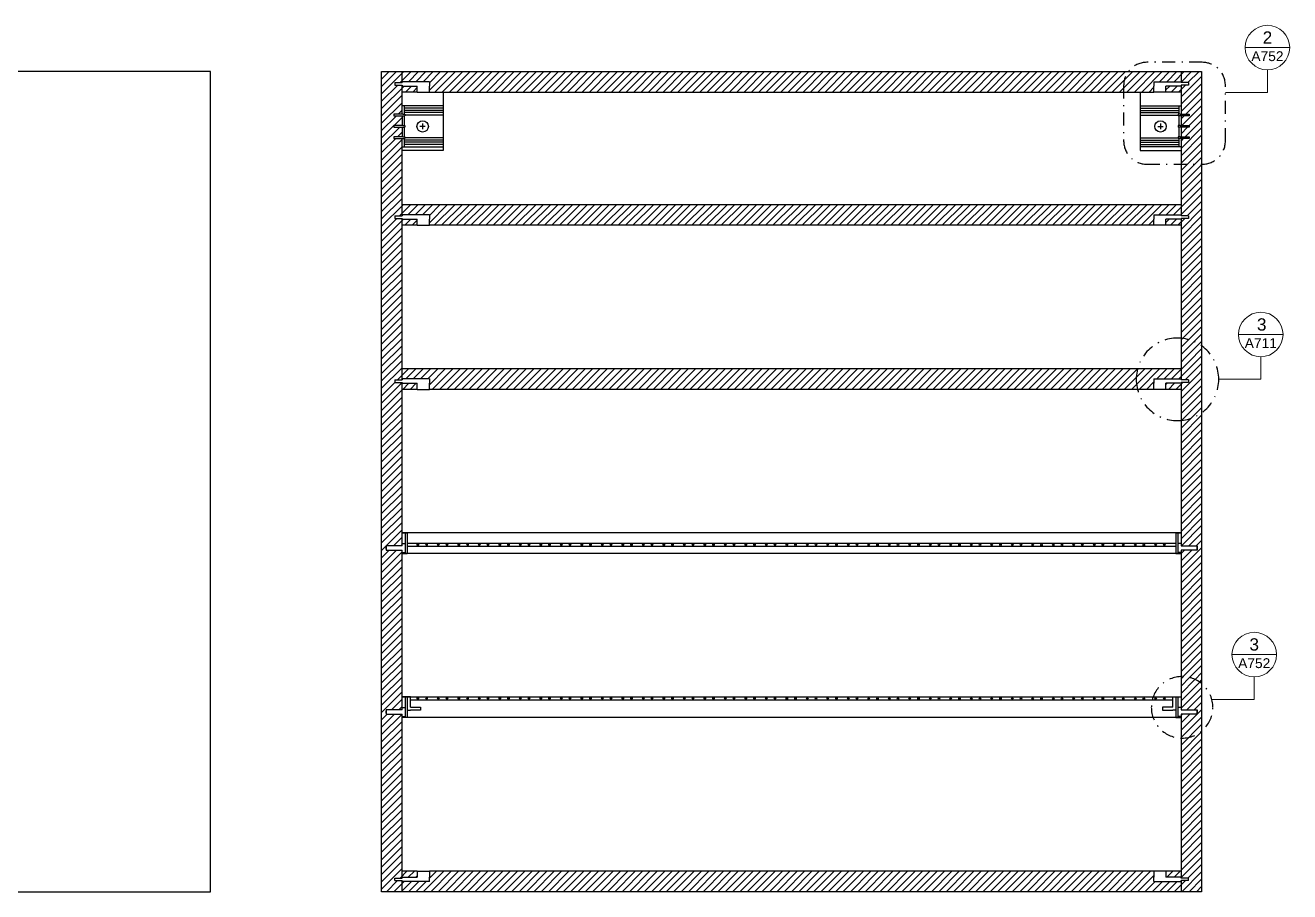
# Model space of a CAD drawing. Header units: millimetres. Extents: x 6386 to 13167, y 3420 to 7732.
# Drawn here: x 6590.3 to 6713.7, y 3715.3 to 3799.8 of the extents above; entities that cross this region are included whole.
import ezdxf
from ezdxf.enums import TextEntityAlignment as Align

# ---------------------------------------------------------------- set-up
doc = ezdxf.new("R2010")
doc.units = ezdxf.units.MM
doc.linetypes.add('TRATTOPUNTO', pattern=[25.4, 12.7, -6.35, 0, -6.35])
doc.layers.add('A-ANNO-SYMB', color=3, linetype='Continuous', lineweight=15)
for name, color, linetype in [('FINESTRE', 4, 'Continuous'), ('G-ANNO-LOGO', 3, 'Continuous'), ('linee sezionate', 4, 'Continuous'), ('prospetti', 2, 'Continuous'), ('simboli tratteggiati', 1, 'Continuous'), ('viti', 5, 'Continuous')]:
    doc.layers.add(name, color=color, linetype=linetype)
doc.styles.add('ARIAL', font='arial.ttf')
doc.styles.get("Standard").update_dxf_attribs({"font": 'arial.ttf'})

# ---------------------------------------------------------------- blocks, each defined once
blk = doc.blocks.new('DETAGLI')
at = {"layer": 'A-ANNO-SYMB', "linetype": 'Continuous'}
blk.add_line((486.66, 356.17), (504.76, 356.17), dxfattribs=at)
blk.add_circle((495.71, 356.17), 9.05, dxfattribs=at)
for tag, p in [('TAVOLA', (495.71, 362.76)), ('SEZIONE', (495.71, 354.67))]:
    blk.add_attdef(tag, text='', height=5, dxfattribs=at).set_placement(p, align=Align.TOP_CENTER)

msp = doc.modelspace()

# ---------------------------------------------------------------- hatches: boundary and pattern name
at = {"layer": 'G-ANNO-LOGO'}
h = msp.add_hatch(dxfattribs=at)
h.set_pattern_fill('ANSI31', color=256, scale=0.16)
h.paths.add_polyline_path([(6695.58, 3794.98, -0.023981), (6695.59, 3795.27), (6627.12, 3795.27), (6627.12, 3794.28), (6628.59, 3794.28), (6629.78, 3794.28), (6629.78, 3793.86), (6629.78, 3793.27), (6695.58, 3793.27)])
h.paths.add_polyline_path([(6700.46, 3793.86), (6700.46, 3794.28), (6701.64, 3794.28), (6703.12, 3794.28), (6703.12, 3795.27), (6695.59, 3795.27, 0.023981), (6695.58, 3794.98), (6695.58, 3793.27), (6700.46, 3793.27), (6700.46, 3793.42)])
h.paths.add_polyline_path([(6705.12, 3795.27), (6703.12, 3795.27), (6703.12, 3794.28), (6703.12, 3794.19), (6703.84, 3794.19), (6703.84, 3793.95), (6703.12, 3793.95), (6703.12, 3793.86), (6703.12, 3791.11), (6703.91, 3791.11), (6703.91, 3790.95), (6703.12, 3790.95), (6703.12, 3790), (6703.91, 3790), (6703.91, 3789.84), (6703.12, 3789.84), (6703.12, 3788.9), (6703.91, 3788.9), (6703.91, 3788.74), (6703.12, 3788.74), (6703.12, 3784.78), (6705.12, 3784.78)])
h.paths.add_polyline_path([(6703.12, 3793.86), (6701.64, 3793.86), (6701.64, 3793.27), (6703.12, 3793.27)], flags=17)
h.paths.add_polyline_path([(6705.12, 3784.78), (6703.12, 3784.78), (6703.12, 3781.19), (6703.84, 3781.19), (6703.84, 3780.95), (6703.12, 3780.95), (6703.12, 3767.55, -0.229411), (6704.83, 3765.58), (6705.12, 3765.58)])
h.paths.add_polyline_path([(6703.12, 3780.86), (6701.64, 3780.86), (6701.64, 3780.27), (6703.12, 3780.27)], flags=17)
h.paths.add_polyline_path([(6700.46, 3781.28), (6701.64, 3781.28), (6703.12, 3781.28), (6703.12, 3782.27), (6627.12, 3782.27), (6627.12, 3781.28), (6628.59, 3781.28), (6629.78, 3781.28), (6629.78, 3780.86), (6629.78, 3780.42), (6629.78, 3780.27), (6700.46, 3780.27), (6700.46, 3780.42), (6700.46, 3780.86)])
h.paths.add_polyline_path([(6704.94, 3764.79, 0.300362), (6703.12, 3767.55), (6703.12, 3765.19), (6703.84, 3765.19), (6703.84, 3764.95), (6703.12, 3764.95), (6703.12, 3762.04, 0.300361)])
h.paths.add_polyline_path([(6703.12, 3764.86), (6701.64, 3764.86), (6701.64, 3764.27), (6703.12, 3764.27)])
h.paths.add_polyline_path([(6703.12, 3766.27), (6699.33, 3766.27, 0.129061), (6698.94, 3764.79, 0.044137), (6698.98, 3764.27), (6700.46, 3764.27), (6700.46, 3764.42), (6700.46, 3764.86), (6700.46, 3765.28), (6701.64, 3765.28), (6703.12, 3765.28)])
h.paths.add_polyline_path([(6705.12, 3765.58), (6704.83, 3765.58, -0.066377), (6704.94, 3764.79, -0.300361), (6703.12, 3762.04), (6703.12, 3749.01), (6704.69, 3749.01), (6704.69, 3748.59), (6703.12, 3748.59), (6703.12, 3736.24, -0.181753), (6705.12, 3735.57)])
h.paths.add_polyline_path([(6699.33, 3766.27), (6627.12, 3766.27), (6627.12, 3765.28), (6628.59, 3765.28), (6629.78, 3765.28), (6629.78, 3764.86), (6629.78, 3764.27), (6698.98, 3764.27, -0.044137), (6698.94, 3764.79, -0.129061)])
h.paths.add_polyline_path([(6627.12, 3780.95), (6626.4, 3780.95), (6626.4, 3781.19), (6627.12, 3781.19), (6627.12, 3788.74), (6626.32, 3788.74), (6626.32, 3788.9), (6627.12, 3788.9), (6627.12, 3789.84), (6626.32, 3789.84), (6626.32, 3790), (6627.12, 3790), (6627.12, 3790.95), (6626.32, 3790.95), (6626.32, 3791.11), (6627.12, 3791.11), (6627.12, 3793.86), (6627.12, 3793.86), (6627.12, 3793.95), (6626.4, 3793.95), (6626.4, 3794.19), (6627.12, 3794.19), (6627.12, 3794.28), (6627.12, 3795.27), (6625.12, 3795.27), (6625.12, 3715.27), (6627.12, 3715.27), (6627.12, 3716.35), (6626.4, 3716.35), (6626.4, 3716.59), (6627.12, 3716.59), (6627.12, 3732.59), (6625.55, 3732.59), (6625.55, 3733.01), (6627.12, 3733.01), (6627.12, 3748.59), (6625.55, 3748.59), (6625.55, 3749.01), (6627.12, 3749.01), (6627.12, 3764.95), (6626.4, 3764.95), (6626.4, 3765.19), (6627.12, 3765.19)])
h.paths.add_polyline_path([(6628.59, 3793.86), (6627.12, 3793.86), (6627.12, 3793.27), (6628.59, 3793.27)], flags=17)
h.paths.add_polyline_path([(6628.59, 3780.86), (6627.12, 3780.86), (6627.12, 3780.27), (6628.59, 3780.27)], flags=17)
h.paths.add_polyline_path([(6628.59, 3764.86), (6627.12, 3764.86), (6627.12, 3764.27), (6628.59, 3764.27)])
h.paths.add_polyline_path([(6700.12, 3716.12, -0.098167), (6700.34, 3717.27), (6629.78, 3717.27), (6629.78, 3717.11), (6629.78, 3716.68), (6629.78, 3716.26), (6628.59, 3716.26), (6627.12, 3716.26), (6627.12, 3715.27), (6700.24, 3715.27, -0.072422)])
h.paths.add_polyline_path([(6628.59, 3717.27), (6627.12, 3717.27), (6627.12, 3716.68), (6628.59, 3716.68)])
h.paths.add_polyline_path([(6703.12, 3716.26), (6701.64, 3716.26), (6700.46, 3716.26), (6700.46, 3716.68), (6700.46, 3717.11), (6700.46, 3717.27), (6700.34, 3717.27, 0.098167), (6700.12, 3716.12, 0.072422), (6700.24, 3715.27), (6703.12, 3715.27)])
h.paths.add_polyline_path([(6703.12, 3717.27), (6701.64, 3717.27), (6701.64, 3716.68), (6703.12, 3716.68)], flags=17)
h.paths.add_polyline_path([(6705.12, 3718.36, 0.184483), (6703.12, 3719.12), (6703.12, 3716.59), (6703.84, 3716.59), (6703.84, 3716.35), (6703.12, 3716.35), (6703.12, 3716.26), (6703.12, 3715.27), (6705.12, 3715.27)])
h.paths.add_polyline_path([(6705.12, 3730.92, -0.173138), (6703.22, 3730.25, -0.008354), (6703.12, 3730.25), (6703.12, 3719.12, -0.184483), (6705.12, 3718.36)])
h.paths.add_polyline_path([(6705.12, 3735.57, 0.173138), (6703.22, 3736.25, 0.008353), (6703.12, 3736.24), (6703.12, 3733.01), (6704.69, 3733.01), (6704.69, 3732.59), (6703.12, 3732.59), (6703.12, 3730.25, 0.008354), (6703.22, 3730.25, 0.173138), (6705.12, 3730.92)])

# ---------------------------------------------------------------- linework, layer by layer
at = {"layer": 'A-ANNO-SYMB'}
for p, q in [((6711.56, 3795.44), (6711.56, 3793.24)), ((6711.56, 3793.24), (6707.45, 3793.24)), ((6710.92, 3767.45), (6710.92, 3765.25)), ((6710.92, 3765.25), (6706.8, 3765.25)), ((6710.27, 3736.23), (6710.27, 3734.03)), ((6710.27, 3734.03), (6706.16, 3734.03))]:
    msp.add_line(p, q, dxfattribs=at)
at = {"layer": 'FINESTRE'}
for p, q in [((6627.12, 3790.95), (6627.12, 3790)), ((6703.12, 3790.95), (6703.12, 3790)), ((6627.12, 3789.84), (6627.12, 3788.9)), ((6703.12, 3789.84), (6703.12, 3788.9))]:
    msp.add_line(p, q, dxfattribs=at)
at = {"layer": 'linee sezionate'}
for p, q in [((6625.12, 3795.27), (6705.12, 3795.27)), ((6625.12, 3715.27), (6625.12, 3795.27)), ((6627.12, 3794.28), (6627.12, 3795.27)), ((6703.12, 3795.27), (6703.12, 3794.19)), ((6705.12, 3795.27), (6705.12, 3715.27)), ((6627.12, 3791.11), (6627.12, 3793.86)), ((6703.12, 3793.95), (6703.12, 3791.11)), ((6628.59, 3793.27), (6627.12, 3793.27)), ((6629.78, 3793.27), (6700.46, 3793.27)), ((6703.12, 3793.27), (6701.64, 3793.27)), ((6627.12, 3781.19), (6627.12, 3788.74)), ((6703.12, 3788.74), (6703.12, 3781.19)), ((6703.12, 3782.27), (6627.12, 3782.27)), ((6627.12, 3765.19), (6627.12, 3780.95)), ((6628.59, 3780.27), (6627.12, 3780.27)), ((6700.46, 3780.27), (6629.78, 3780.27)), ((6703.12, 3780.27), (6701.64, 3780.27)), ((6703.12, 3780.95), (6703.12, 3765.19)), ((6703.12, 3766.27), (6627.12, 3766.27)), ((6627.12, 3749.01), (6627.12, 3764.95)), ((6628.59, 3764.27), (6627.12, 3764.27)), ((6700.46, 3764.27), (6629.78, 3764.27)), ((6703.12, 3764.27), (6701.64, 3764.27)), ((6703.12, 3764.95), (6703.12, 3749.01)), ((6627.12, 3733.01), (6627.12, 3748.59)), ((6703.12, 3748.59), (6703.12, 3733.01)), ((6627.12, 3716.59), (6627.12, 3732.59)), ((6703.12, 3732.59), (6703.12, 3716.59)), ((6628.59, 3717.27), (6627.12, 3717.27)), ((6627.12, 3715.27), (6627.12, 3716.35)), ((6700.46, 3717.27), (6629.78, 3717.27)), ((6703.12, 3717.27), (6701.64, 3717.27)), ((6703.12, 3716.35), (6703.12, 3715.27)), ((6705.12, 3715.27), (6625.12, 3715.27))]:
    msp.add_line(p, q, dxfattribs=at)
at = {"layer": 'prospetti'}
for p, q in [((6608.43, 3795.27), (6568.63, 3795.27)), ((6608.43, 3715.27), (6608.43, 3795.27)), ((6631.12, 3793.27), (6631.12, 3787.57)), ((6699.12, 3793.27), (6699.12, 3787.57)), ((6631.12, 3787.57), (6627.12, 3787.57)), ((6699.12, 3787.57), (6703.12, 3787.57)), ((6703.12, 3750.27), (6627.12, 3750.27)), ((6703.12, 3748.27), (6627.12, 3748.27)), ((6627.62, 3749.27), (6702.62, 3749.27)), ((6627.62, 3748.97), (6702.62, 3748.97)), ((6627.12, 3734.27), (6703.12, 3734.27)), ((6627.92, 3733.97), (6702.32, 3733.97)), ((6703.12, 3732.27), (6627.12, 3732.27)), ((6568.63, 3715.27), (6608.43, 3715.27))]:
    msp.add_line(p, q, dxfattribs=at)
at = {"layer": 'simboli tratteggiati', "linetype": 'TRATTOPUNTO', "ltscale": 0.1}
msp.add_lwpolyline([(6699.77, 3786.24), (6705.19, 3786.24, 0.414214), (6707.45, 3788.49), (6707.45, 3793.91, 0.414214), (6705.19, 3796.17), (6699.77, 3796.17, 0.414214), (6697.52, 3793.91), (6697.52, 3788.49, 0.414214)], format="xyb", close=True, dxfattribs=at)
for points in [[(6698.75, 3765.25, -0.414214), (6702.78, 3769.27)], [(6706.8, 3765.25, 0.414214), (6702.78, 3769.27)], [(6702.78, 3761.22, -0.414214), (6698.75, 3765.25)], [(6702.78, 3761.22, 0.414214), (6706.8, 3765.25)], [(6700.22, 3733.25, -0.414214), (6703.22, 3736.25)], [(6706.22, 3733.25, 0.414214), (6703.22, 3736.25)], [(6703.22, 3730.25, -0.414214), (6700.22, 3733.25)], [(6703.22, 3730.25, 0.414214), (6706.22, 3733.25)]]:
    msp.add_lwpolyline(points, format="xyb", dxfattribs=at)
at = {"layer": 'viti'}
for p, q in [((6626.4, 3794.19), (6626.4, 3793.95)), ((6626.4, 3794.19), (6627.12, 3794.19)), ((6626.4, 3793.95), (6627.12, 3793.95)), ((6628.59, 3794.28), (6627.11, 3794.28)), ((6627.12, 3794.28), (6627.12, 3794.19)), ((6627.12, 3793.95), (6627.12, 3793.86)), ((6627.12, 3793.86), (6628.59, 3793.86)), ((6629.78, 3794.28), (6628.59, 3794.28)), ((6628.59, 3793.27), (6628.59, 3793.86)), ((6629.78, 3794.28), (6629.78, 3793.86)), ((6629.78, 3793.42), (6629.78, 3793.86)), ((6700.46, 3794.28), (6701.64, 3794.28)), ((6700.46, 3794.28), (6700.46, 3793.86)), ((6700.46, 3793.42), (6700.46, 3793.86)), ((6701.64, 3794.28), (6703.12, 3794.28)), ((6701.64, 3793.27), (6701.64, 3793.86)), ((6703.12, 3793.86), (6701.64, 3793.86)), ((6703.12, 3794.28), (6703.12, 3794.19)), ((6703.84, 3794.19), (6703.12, 3794.19)), ((6703.12, 3793.95), (6703.12, 3793.86)), ((6703.84, 3793.95), (6703.12, 3793.95)), ((6703.84, 3794.19), (6703.84, 3793.95)), ((6628.59, 3793.27), (6629.78, 3793.27)), ((6629.78, 3793.27), (6629.78, 3793.42)), ((6700.46, 3793.27), (6700.46, 3793.42)), ((6701.64, 3793.27), (6700.46, 3793.27)), ((6631.12, 3791.92), (6627.12, 3791.92)), ((6627.32, 3791.92), (6627.32, 3791.11)), ((6631.12, 3791.7), (6627.32, 3791.7)), ((6631.12, 3791.48), (6627.32, 3791.48)), ((6631.12, 3791.92), (6631.12, 3787.92)), ((6699.12, 3791.92), (6703.12, 3791.92)), ((6699.12, 3791.92), (6699.12, 3787.92)), ((6699.12, 3791.7), (6702.92, 3791.7)), ((6699.12, 3791.48), (6702.92, 3791.48)), ((6702.92, 3791.92), (6702.92, 3791.11)), ((6627.18, 3791.11), (6626.32, 3791.11)), ((6626.32, 3790.95), (6627.18, 3790.95)), ((6627.18, 3791.11), (6627.39, 3791.11)), ((6627.18, 3790.95), (6627.39, 3790.95)), ((6631.12, 3791.27), (6627.32, 3791.27)), ((6627.32, 3790.95), (6627.32, 3790)), ((6631.12, 3791.03), (6627.39, 3791.03)), ((6699.12, 3791.27), (6702.92, 3791.27)), ((6699.12, 3791.03), (6702.84, 3791.03)), ((6703.05, 3791.11), (6702.84, 3791.11)), ((6703.05, 3790.95), (6702.84, 3790.95)), ((6702.92, 3790.95), (6702.92, 3790)), ((6703.05, 3791.11), (6703.91, 3791.11)), ((6703.91, 3790.95), (6703.05, 3790.95)), ((6627.18, 3790), (6626.32, 3790)), ((6626.32, 3789.84), (6627.18, 3789.84)), ((6627.18, 3788.9), (6626.32, 3788.9)), ((6627.18, 3790), (6627.32, 3790)), ((6627.18, 3790), (6627.39, 3790)), ((6627.18, 3789.84), (6627.32, 3789.84)), ((6627.18, 3789.84), (6627.39, 3789.84)), ((6627.18, 3788.9), (6627.32, 3788.9)), ((6627.18, 3788.9), (6627.39, 3788.9)), ((6627.32, 3789.84), (6627.32, 3788.9)), ((6703.05, 3790), (6702.84, 3790)), ((6703.05, 3789.84), (6702.84, 3789.84)), ((6703.05, 3788.9), (6702.84, 3788.9)), ((6703.05, 3789.84), (6702.91, 3789.84)), ((6703.05, 3790), (6702.92, 3790)), ((6702.92, 3789.84), (6702.92, 3788.9)), ((6703.05, 3788.9), (6702.92, 3788.9)), ((6703.05, 3790), (6703.91, 3790)), ((6703.91, 3789.84), (6703.05, 3789.84)), ((6703.05, 3788.9), (6703.91, 3788.9)), ((6626.32, 3788.74), (6627.18, 3788.74)), ((6627.12, 3787.92), (6631.12, 3787.92)), ((6627.18, 3788.74), (6627.32, 3788.74)), ((6627.18, 3788.74), (6627.39, 3788.74)), ((6627.32, 3788.74), (6627.32, 3787.92)), ((6631.12, 3788.58), (6627.32, 3788.58)), ((6631.12, 3788.37), (6627.32, 3788.37)), ((6631.12, 3788.15), (6627.32, 3788.15)), ((6631.12, 3788.82), (6627.39, 3788.82)), ((6699.12, 3788.82), (6702.84, 3788.82)), ((6699.12, 3788.58), (6702.92, 3788.58)), ((6699.12, 3788.37), (6702.92, 3788.37)), ((6699.12, 3788.15), (6702.92, 3788.15)), ((6703.12, 3787.92), (6699.12, 3787.92)), ((6703.05, 3788.74), (6702.84, 3788.74)), ((6703.05, 3788.74), (6702.91, 3788.74)), ((6702.92, 3788.74), (6702.92, 3787.92)), ((6703.91, 3788.74), (6703.05, 3788.74)), ((6626.4, 3781.19), (6626.4, 3780.95)), ((6626.4, 3781.19), (6627.12, 3781.19)), ((6626.4, 3780.95), (6627.12, 3780.95)), ((6628.59, 3781.28), (6627.11, 3781.28)), ((6627.12, 3781.28), (6627.12, 3781.19)), ((6627.12, 3780.95), (6627.12, 3780.86)), ((6627.12, 3780.86), (6628.59, 3780.86)), ((6629.78, 3781.28), (6628.59, 3781.28)), ((6628.59, 3780.27), (6628.59, 3780.86)), ((6628.59, 3780.27), (6629.78, 3780.27)), ((6629.78, 3781.28), (6629.78, 3780.86)), ((6629.78, 3780.42), (6629.78, 3780.86)), ((6629.78, 3780.27), (6629.78, 3780.42)), ((6700.46, 3781.28), (6701.64, 3781.28)), ((6700.46, 3781.28), (6700.46, 3780.86)), ((6700.46, 3780.42), (6700.46, 3780.86)), ((6700.46, 3780.27), (6700.46, 3780.42)), ((6701.64, 3780.27), (6700.46, 3780.27)), ((6701.64, 3781.28), (6703.12, 3781.28)), ((6701.64, 3780.27), (6701.64, 3780.86)), ((6703.12, 3780.86), (6701.64, 3780.86)), ((6703.12, 3781.28), (6703.12, 3781.19)), ((6703.84, 3781.19), (6703.12, 3781.19)), ((6703.12, 3780.95), (6703.12, 3780.86)), ((6703.84, 3780.95), (6703.12, 3780.95)), ((6703.84, 3781.19), (6703.84, 3780.95)), ((6626.4, 3765.19), (6626.4, 3764.95)), ((6626.4, 3765.19), (6627.12, 3765.19)), ((6626.4, 3764.95), (6627.12, 3764.95)), ((6628.59, 3765.28), (6627.11, 3765.28)), ((6627.12, 3765.28), (6627.12, 3765.19)), ((6627.12, 3764.95), (6627.12, 3764.86)), ((6627.12, 3764.86), (6628.59, 3764.86)), ((6629.78, 3765.28), (6628.59, 3765.28)), ((6628.59, 3764.27), (6628.59, 3764.86)), ((6628.59, 3764.27), (6629.78, 3764.27)), ((6629.78, 3765.28), (6629.78, 3764.86)), ((6629.78, 3764.42), (6629.78, 3764.86)), ((6629.78, 3764.27), (6629.78, 3764.42)), ((6700.46, 3765.28), (6701.64, 3765.28)), ((6700.46, 3765.28), (6700.46, 3764.86)), ((6700.46, 3764.42), (6700.46, 3764.86)), ((6700.46, 3764.27), (6700.46, 3764.42)), ((6701.64, 3764.27), (6700.46, 3764.27)), ((6701.64, 3765.28), (6703.12, 3765.28)), ((6701.64, 3764.27), (6701.64, 3764.86)), ((6703.12, 3764.86), (6701.64, 3764.86)), ((6703.12, 3765.28), (6703.12, 3765.19)), ((6703.84, 3765.19), (6703.12, 3765.19)), ((6703.12, 3764.95), (6703.12, 3764.86)), ((6703.84, 3764.95), (6703.12, 3764.95)), ((6703.84, 3765.19), (6703.84, 3764.95)), ((6627.12, 3750.27), (6627.62, 3750.27)), ((6627.42, 3750.27), (6627.42, 3748.27)), ((6627.62, 3750.27), (6627.62, 3748.97)), ((6702.62, 3750.27), (6702.62, 3748.27)), ((6702.62, 3750.27), (6703.12, 3750.27)), ((6702.82, 3750.27), (6702.82, 3748.27)), ((6627.12, 3749.01), (6625.55, 3749.01)), ((6625.55, 3749.01), (6625.55, 3748.59)), ((6625.55, 3748.67), (6625.55, 3748.92)), ((6625.55, 3748.59), (6627.12, 3748.59)), ((6627.12, 3749.23), (6627.42, 3749.23)), ((6627.12, 3748.36), (6627.42, 3748.36)), ((6627.12, 3748.27), (6627.62, 3748.27)), ((6627.62, 3748.97), (6627.62, 3748.27)), ((6668.57, 3749.13), (6668.57, 3749.11)), ((6670.57, 3749.13), (6670.57, 3749.11)), ((6676.57, 3749.13), (6676.57, 3749.1)), ((6678.57, 3749.13), (6678.57, 3749.1)), ((6680.57, 3749.12), (6680.57, 3749.09)), ((6684.57, 3749.12), (6684.57, 3749.09)), ((6702.62, 3748.27), (6703.12, 3748.27)), ((6703.12, 3749.23), (6702.82, 3749.23)), ((6703.12, 3748.36), (6702.82, 3748.36)), ((6703.12, 3749.01), (6704.69, 3749.01)), ((6704.69, 3748.59), (6703.12, 3748.59)), ((6704.69, 3749.01), (6704.69, 3748.59)), ((6704.69, 3748.67), (6704.69, 3748.92)), ((6627.92, 3734.27), (6627.12, 3734.27)), ((6627.42, 3734.27), (6627.42, 3732.27)), ((6627.42, 3734.27), (6627.92, 3734.27)), ((6627.62, 3734.27), (6627.62, 3732.97)), ((6627.92, 3733.27), (6627.92, 3734.27)), ((6668.57, 3734.13), (6668.57, 3734.11)), ((6670.57, 3734.13), (6670.57, 3734.11)), ((6676.57, 3734.13), (6676.57, 3734.1)), ((6678.57, 3734.13), (6678.57, 3734.1)), ((6680.57, 3734.12), (6680.57, 3734.09)), ((6684.57, 3734.12), (6684.57, 3734.09)), ((6702.32, 3733.27), (6702.32, 3734.27)), ((6702.32, 3734.27), (6703.12, 3734.27)), ((6702.62, 3734.27), (6702.62, 3732.27)), ((6702.82, 3734.27), (6702.82, 3732.27)), ((6627.12, 3733.01), (6625.55, 3733.01)), ((6625.55, 3733.01), (6625.55, 3732.59)), ((6625.55, 3732.67), (6625.55, 3732.92)), ((6625.55, 3732.59), (6627.12, 3732.59)), ((6627.12, 3733.23), (6627.42, 3733.23)), ((6627.12, 3732.36), (6627.42, 3732.36)), ((6627.62, 3732.27), (6627.12, 3732.27)), ((6627.62, 3732.97), (6627.92, 3732.97)), ((6627.62, 3732.97), (6627.62, 3732.27)), ((6627.92, 3733.27), (6628.92, 3733.27)), ((6628.92, 3732.97), (6627.92, 3732.97)), ((6628.92, 3733.27), (6628.92, 3732.97)), ((6702.32, 3733.27), (6701.32, 3733.27)), ((6701.32, 3733.27), (6701.32, 3732.97)), ((6701.32, 3732.97), (6702.32, 3732.97)), ((6702.62, 3732.97), (6702.32, 3732.97)), ((6702.62, 3732.27), (6703.12, 3732.27)), ((6703.12, 3733.23), (6702.82, 3733.23)), ((6703.12, 3732.36), (6702.82, 3732.36)), ((6703.12, 3733.01), (6704.69, 3733.01)), ((6704.69, 3732.59), (6703.12, 3732.59)), ((6704.69, 3733.01), (6704.69, 3732.59)), ((6704.69, 3732.67), (6704.69, 3732.92)), ((6626.4, 3716.35), (6626.4, 3716.59)), ((6626.4, 3716.59), (6627.12, 3716.59)), ((6626.4, 3716.35), (6627.12, 3716.35)), ((6628.59, 3716.26), (6627.11, 3716.26)), ((6627.12, 3716.59), (6627.12, 3716.68)), ((6627.12, 3716.68), (6628.59, 3716.68)), ((6627.12, 3716.26), (6627.12, 3716.35)), ((6628.59, 3717.27), (6628.59, 3716.68)), ((6628.59, 3717.27), (6629.78, 3717.27)), ((6629.78, 3716.26), (6628.59, 3716.26)), ((6629.78, 3717.27), (6629.78, 3717.11)), ((6629.78, 3717.11), (6629.78, 3716.68)), ((6629.78, 3716.26), (6629.78, 3716.68)), ((6700.46, 3717.27), (6700.46, 3717.11)), ((6701.64, 3717.27), (6700.46, 3717.27)), ((6700.46, 3717.11), (6700.46, 3716.68)), ((6700.46, 3716.26), (6700.46, 3716.68)), ((6700.46, 3716.26), (6701.64, 3716.26)), ((6701.64, 3717.27), (6701.64, 3716.68)), ((6703.12, 3716.68), (6701.64, 3716.68)), ((6701.64, 3716.26), (6703.12, 3716.26)), ((6703.12, 3716.59), (6703.12, 3716.68)), ((6703.84, 3716.59), (6703.12, 3716.59)), ((6703.12, 3716.26), (6703.12, 3716.35)), ((6703.84, 3716.35), (6703.12, 3716.35)), ((6703.84, 3716.35), (6703.84, 3716.59))]:
    msp.add_line(p, q, dxfattribs=at)
at = {"layer": 'viti', "linetype": 'Continuous'}
for p, q in [((6629.12, 3790.19), (6629.12, 3789.65)), ((6701.12, 3790.19), (6701.12, 3789.65)), ((6629.38, 3789.92), (6628.85, 3789.92)), ((6700.85, 3789.92), (6701.38, 3789.92))]:
    msp.add_line(p, q, dxfattribs=at)
at = {"layer": 'viti'}
for points in [[(6626.32, 3791.11), (6626.32, 3790.95)], [(6627.39, 3791.11), (6627.39, 3790.95)], [(6702.84, 3791.11), (6702.84, 3790.95)], [(6703.91, 3791.11), (6703.91, 3790.95)], [(6626.32, 3790), (6626.32, 3789.84)], [(6626.32, 3788.9), (6626.32, 3788.74)], [(6627.39, 3790), (6627.39, 3789.84)], [(6627.39, 3788.9), (6627.39, 3788.74)], [(6702.84, 3790), (6702.84, 3789.84)], [(6702.84, 3788.9), (6702.84, 3788.74)], [(6703.91, 3790), (6703.91, 3789.84)], [(6703.91, 3788.9), (6703.91, 3788.74)]]:
    msp.add_lwpolyline(points, dxfattribs=at)
for centre, radius in [((6629.12, 3789.92), 0.556), ((6701.12, 3789.92), 0.556), ((6628.65, 3749.13), 0.0753), ((6629.5, 3749.13), 0.0753), ((6630.65, 3749.13), 0.0753), ((6631.5, 3749.13), 0.0753), ((6632.65, 3749.13), 0.0753), ((6633.5, 3749.13), 0.0753), ((6634.65, 3749.13), 0.0753), ((6635.5, 3749.13), 0.0753), ((6636.65, 3749.13), 0.0753), ((6637.5, 3749.13), 0.0753), ((6638.65, 3749.13), 0.0753), ((6639.5, 3749.13), 0.0753), ((6640.65, 3749.13), 0.0753), ((6641.5, 3749.13), 0.0753), ((6642.65, 3749.13), 0.0753), ((6643.5, 3749.13), 0.0753), ((6644.65, 3749.13), 0.0753), ((6645.5, 3749.13), 0.0753), ((6646.65, 3749.13), 0.0753), ((6647.5, 3749.13), 0.0753), ((6648.65, 3749.13), 0.0753), ((6649.5, 3749.13), 0.0753), ((6650.65, 3749.13), 0.0753), ((6651.5, 3749.13), 0.0753), ((6652.65, 3749.13), 0.0753), ((6653.5, 3749.13), 0.0753), ((6654.65, 3749.13), 0.0753), ((6655.5, 3749.13), 0.0753), ((6656.65, 3749.13), 0.0753), ((6657.5, 3749.13), 0.0753), ((6658.65, 3749.13), 0.0753), ((6659.5, 3749.13), 0.0753), ((6660.65, 3749.13), 0.0753), ((6661.5, 3749.13), 0.0753), ((6662.65, 3749.13), 0.0753), ((6663.5, 3749.13), 0.0753), ((6664.65, 3749.11), 0.0753), ((6665.5, 3749.11), 0.0753), ((6666.65, 3749.11), 0.0753), ((6667.5, 3749.11), 0.0753), ((6668.65, 3749.12), 0.0753), ((6669.5, 3749.12), 0.0753), ((6670.65, 3749.12), 0.0753), ((6671.5, 3749.12), 0.0753), ((6672.65, 3749.1), 0.0753), ((6673.5, 3749.1), 0.0753), ((6674.65, 3749.1), 0.0753), ((6675.5, 3749.1), 0.0753), ((6676.65, 3749.11), 0.0753), ((6677.5, 3749.11), 0.0753), ((6678.65, 3749.11), 0.0753), ((6679.5, 3749.11), 0.0753), ((6680.65, 3749.1), 0.0753), ((6681.5, 3749.1), 0.0753), ((6682.65, 3749.1), 0.0753), ((6683.5, 3749.1), 0.0753), ((6684.65, 3749.11), 0.0753), ((6685.5, 3749.11), 0.0753), ((6686.65, 3749.11), 0.0753), ((6687.5, 3749.11), 0.0753), ((6688.65, 3749.09), 0.0753), ((6689.5, 3749.09), 0.0753), ((6690.65, 3749.09), 0.0753), ((6691.5, 3749.09), 0.0753), ((6692.65, 3749.11), 0.0753), ((6693.49, 3749.11), 0.0753), ((6694.65, 3749.11), 0.0753), ((6695.49, 3749.11), 0.0753), ((6696.65, 3749.09), 0.0753), ((6697.49, 3749.09), 0.0753), ((6698.65, 3749.09), 0.0753), ((6699.49, 3749.09), 0.0753), ((6700.65, 3749.11), 0.0753), ((6701.49, 3749.11), 0.0753), ((6628.65, 3734.13), 0.0753), ((6629.5, 3734.13), 0.0753), ((6630.65, 3734.13), 0.0753), ((6631.5, 3734.13), 0.0753), ((6632.65, 3734.13), 0.0753), ((6633.5, 3734.13), 0.0753), ((6634.65, 3734.13), 0.0753), ((6635.5, 3734.13), 0.0753), ((6636.65, 3734.13), 0.0753), ((6637.5, 3734.13), 0.0753), ((6638.65, 3734.13), 0.0753), ((6639.5, 3734.13), 0.0753), ((6640.65, 3734.13), 0.0753), ((6641.5, 3734.13), 0.0753), ((6642.65, 3734.13), 0.0753), ((6643.5, 3734.13), 0.0753), ((6644.65, 3734.13), 0.0753), ((6645.5, 3734.13), 0.0753), ((6646.65, 3734.13), 0.0753), ((6647.5, 3734.13), 0.0753), ((6648.65, 3734.13), 0.0753), ((6649.5, 3734.13), 0.0753), ((6650.65, 3734.13), 0.0753), ((6651.5, 3734.13), 0.0753), ((6652.65, 3734.13), 0.0753), ((6653.5, 3734.13), 0.0753), ((6654.65, 3734.13), 0.0753), ((6655.5, 3734.13), 0.0753), ((6656.65, 3734.13), 0.0753), ((6657.5, 3734.13), 0.0753), ((6658.65, 3734.13), 0.0753), ((6659.5, 3734.13), 0.0753), ((6660.65, 3734.13), 0.0753), ((6661.5, 3734.13), 0.0753), ((6662.65, 3734.13), 0.0753), ((6663.5, 3734.13), 0.0753), ((6664.65, 3734.11), 0.0753), ((6665.5, 3734.11), 0.0753), ((6666.65, 3734.11), 0.0753), ((6667.5, 3734.11), 0.0753), ((6668.65, 3734.12), 0.0753), ((6669.5, 3734.12), 0.0753), ((6670.65, 3734.12), 0.0753), ((6671.5, 3734.12), 0.0753), ((6672.65, 3734.1), 0.0753), ((6673.5, 3734.1), 0.0753), ((6674.65, 3734.1), 0.0753), ((6675.5, 3734.1), 0.0753), ((6676.65, 3734.11), 0.0753), ((6677.5, 3734.11), 0.0753), ((6678.65, 3734.11), 0.0753), ((6679.5, 3734.11), 0.0753), ((6680.65, 3734.1), 0.0753), ((6681.5, 3734.1), 0.0753), ((6682.65, 3734.1), 0.0753), ((6683.5, 3734.1), 0.0753), ((6684.65, 3734.11), 0.0753), ((6685.5, 3734.11), 0.0753), ((6686.65, 3734.11), 0.0753), ((6687.5, 3734.11), 0.0753), ((6688.65, 3734.09), 0.0753), ((6689.5, 3734.09), 0.0753), ((6690.65, 3734.09), 0.0753), ((6691.5, 3734.09), 0.0753), ((6692.65, 3734.11), 0.0753), ((6693.49, 3734.11), 0.0753), ((6694.65, 3734.11), 0.0753), ((6695.49, 3734.11), 0.0753), ((6696.65, 3734.09), 0.0753), ((6697.49, 3734.09), 0.0753), ((6698.65, 3734.09), 0.0753), ((6699.49, 3734.09), 0.0753), ((6700.65, 3734.11), 0.0753), ((6701.49, 3734.11), 0.0753)]:
    msp.add_circle(centre, radius, dxfattribs=at)
for centre, start, end in [((6628.65, 3749.13), 94.6919, 265.3081), ((6629.5, 3749.13), 274.6919, 85.3081), ((6630.65, 3749.13), 94.6919, 265.3081), ((6631.5, 3749.13), 274.6919, 85.3081), ((6632.65, 3749.13), 94.6919, 265.3081), ((6633.5, 3749.13), 274.6919, 85.3081), ((6634.65, 3749.13), 94.6919, 265.3081), ((6635.5, 3749.13), 274.6919, 85.3081), ((6636.65, 3749.13), 94.6919, 265.3081), ((6637.5, 3749.13), 274.6919, 85.3081), ((6638.65, 3749.13), 94.6919, 265.3081), ((6639.5, 3749.13), 274.6919, 85.3081), ((6640.65, 3749.13), 94.6919, 265.3081), ((6641.5, 3749.13), 274.6919, 85.3081), ((6642.65, 3749.13), 94.6919, 265.3081), ((6643.5, 3749.13), 274.6919, 85.3081), ((6644.65, 3749.13), 94.6919, 265.3081), ((6645.5, 3749.13), 274.6919, 85.3081), ((6646.65, 3749.13), 94.6919, 265.3081), ((6647.5, 3749.13), 274.6919, 85.3081), ((6648.65, 3749.13), 94.6919, 265.3081), ((6649.5, 3749.13), 274.6919, 85.3081), ((6650.65, 3749.13), 94.6919, 265.3081), ((6651.5, 3749.13), 274.6919, 85.3081), ((6652.65, 3749.13), 94.6919, 265.3081), ((6653.5, 3749.13), 274.6919, 85.3081), ((6654.65, 3749.13), 94.6919, 265.3081), ((6655.5, 3749.13), 274.6919, 85.3081), ((6656.65, 3749.13), 94.6919, 265.3081), ((6657.5, 3749.13), 274.6919, 85.3081), ((6658.65, 3749.13), 94.6919, 265.3081), ((6659.5, 3749.13), 274.6919, 85.3081), ((6660.65, 3749.13), 94.6919, 265.3081), ((6661.5, 3749.13), 274.6919, 85.3081), ((6662.65, 3749.13), 94.6919, 265.3081), ((6663.5, 3749.13), 274.6919, 85.3081), ((6668.65, 3749.12), 94.6919, 265.3081), ((6669.5, 3749.12), 274.6919, 85.3081), ((6670.65, 3749.12), 94.6919, 265.3081), ((6671.5, 3749.12), 274.6919, 85.3081), ((6683.49, 3749.11), 274.6919, 85.3081), ((6692.65, 3749.11), 94.6919, 265.3081), ((6693.49, 3749.11), 274.6919, 85.3081), ((6694.65, 3749.11), 94.6919, 265.3081), ((6695.49, 3749.11), 274.6919, 85.3081), ((6700.65, 3749.11), 94.6919, 265.3081), ((6701.49, 3749.11), 274.6919, 85.3081), ((6628.65, 3734.13), 94.6919, 265.3081), ((6629.5, 3734.13), 274.6919, 85.3081), ((6630.65, 3734.13), 94.6919, 265.3081), ((6631.5, 3734.13), 274.6919, 85.3081), ((6632.65, 3734.13), 94.6919, 265.3081), ((6633.5, 3734.13), 274.6919, 85.3081), ((6634.65, 3734.13), 94.6919, 265.3081), ((6635.5, 3734.13), 274.6919, 85.3081), ((6636.65, 3734.13), 94.6919, 265.3081), ((6637.5, 3734.13), 274.6919, 85.3081), ((6638.65, 3734.13), 94.6919, 265.3081), ((6639.5, 3734.13), 274.6919, 85.3081), ((6640.65, 3734.13), 94.6919, 265.3081), ((6641.5, 3734.13), 274.6919, 85.3081), ((6642.65, 3734.13), 94.6919, 265.3081), ((6643.5, 3734.13), 274.6919, 85.3081), ((6644.65, 3734.13), 94.6919, 265.3081), ((6645.5, 3734.13), 274.6919, 85.3081), ((6646.65, 3734.13), 94.6919, 265.3081), ((6647.5, 3734.13), 274.6919, 85.3081), ((6648.65, 3734.13), 94.6919, 265.3081), ((6649.5, 3734.13), 274.6919, 85.3081), ((6650.65, 3734.13), 94.6919, 265.3081), ((6651.5, 3734.13), 274.6919, 85.3081), ((6652.65, 3734.13), 94.6919, 265.3081), ((6653.5, 3734.13), 274.6919, 85.3081), ((6654.65, 3734.13), 94.6919, 265.3081), ((6655.5, 3734.13), 274.6919, 85.3081), ((6656.65, 3734.13), 94.6919, 265.3081), ((6657.5, 3734.13), 274.6919, 85.3081), ((6658.65, 3734.13), 94.6919, 265.3081), ((6659.5, 3734.13), 274.6919, 85.3081), ((6660.65, 3734.13), 94.6919, 265.3081), ((6661.5, 3734.13), 274.6919, 85.3081), ((6662.65, 3734.13), 94.6919, 265.3081), ((6663.5, 3734.13), 274.6919, 85.3081), ((6668.65, 3734.12), 94.6919, 265.3081), ((6669.5, 3734.12), 274.6919, 85.3081), ((6670.65, 3734.12), 94.6919, 265.3081), ((6671.5, 3734.12), 274.6919, 85.3081), ((6683.49, 3734.11), 274.6919, 85.3081), ((6692.65, 3734.11), 94.6919, 265.3081), ((6693.49, 3734.11), 274.6919, 85.3081), ((6694.65, 3734.11), 94.6919, 265.3081), ((6695.49, 3734.11), 274.6919, 85.3081), ((6700.65, 3734.11), 94.6919, 265.3081), ((6701.49, 3734.11), 274.6919, 85.3081)]:
    msp.add_arc(centre, 0.0753, start, end, dxfattribs=at)

# ---------------------------------------------------------------- block references
at = {"layer": 'A-ANNO-SYMB'}
ref = msp.add_blockref('DETAGLI', (6592.58, 3712.13), dxfattribs=dict(at, xscale=0.24, yscale=0.24, zscale=0.24))
ref.add_attrib('SEZIONE', 'A752', dxfattribs={"linetype": 'Continuous', "height": 0.96, "style": 'ARIAL'}).set_placement((6711.55, 3797.25), align=Align.TOP_CENTER)
ref.add_attrib('TAVOLA', '2', dxfattribs={"linetype": 'Continuous', "height": 1.2, "style": 'ARIAL'}).set_placement((6711.55, 3799.19), align=Align.TOP_CENTER)
ref = msp.add_blockref('DETAGLI', (6591.93, 3684.14), dxfattribs=dict(at, xscale=0.24, yscale=0.24, zscale=0.24))
ref.add_attrib('SEZIONE', 'A711', dxfattribs={"linetype": 'Continuous', "height": 0.96, "style": 'ARIAL'}).set_placement((6710.9, 3769.26), align=Align.TOP_CENTER)
ref.add_attrib('TAVOLA', '3', dxfattribs={"linetype": 'Continuous', "height": 1.2, "style": 'ARIAL'}).set_placement((6710.99, 3771.2), align=Align.TOP_CENTER)
ref = msp.add_blockref('DETAGLI', (6591.29, 3652.92), dxfattribs=dict(at, xscale=0.24, yscale=0.24, zscale=0.24))
ref.add_attrib('SEZIONE', 'A752', dxfattribs={"linetype": 'Continuous', "height": 0.96, "style": 'ARIAL'}).set_placement((6710.26, 3738.04), align=Align.TOP_CENTER)
ref.add_attrib('TAVOLA', '3', dxfattribs={"linetype": 'Continuous', "height": 1.2, "style": 'ARIAL'}).set_placement((6710.26, 3739.99), align=Align.TOP_CENTER)

doc.saveas('drawing.dxf')
